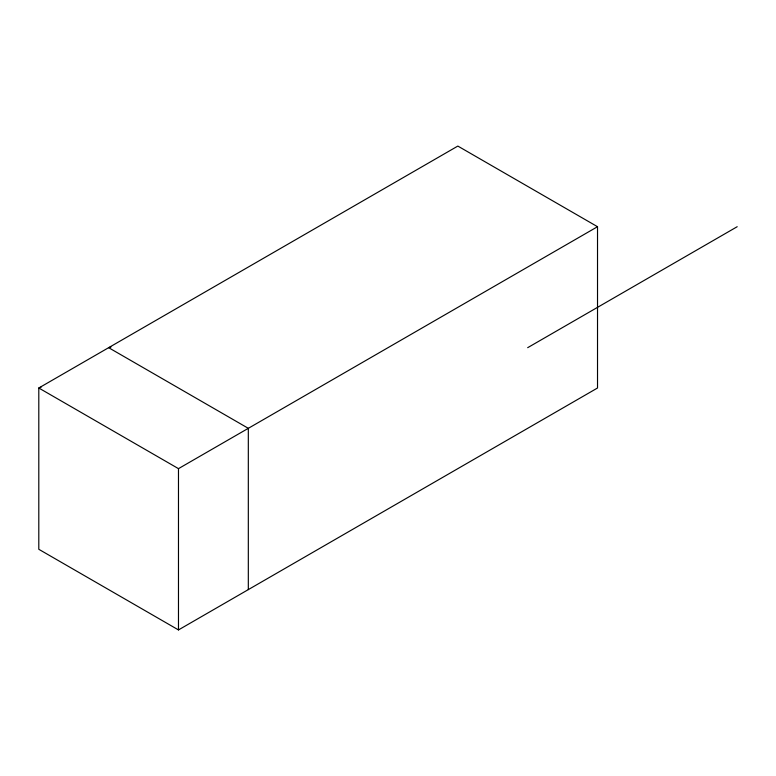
<?xml version="1.0" encoding="UTF-8"?>
<svg xmlns="http://www.w3.org/2000/svg" width="776" height="776" viewBox="0 0 776 776"><rect width="100%" height="100%" fill="white"/><g stroke="black" fill="none" stroke-linecap="round" stroke-linejoin="round"><path stroke-width="1.16" d="M41.089 387.205L38.8 388L178.48 468.646L597.52 226.708L597.52 388L178.48 629.928L38.8 549.292L38.8 388L457.84 146.072L597.52 226.708M527.68 347.677L737.2 226.708M110.968 347.008L108.64 347.677L248.32 428.323L248.32 589.615M178.48 468.646L178.48 629.928"/></g></svg>
